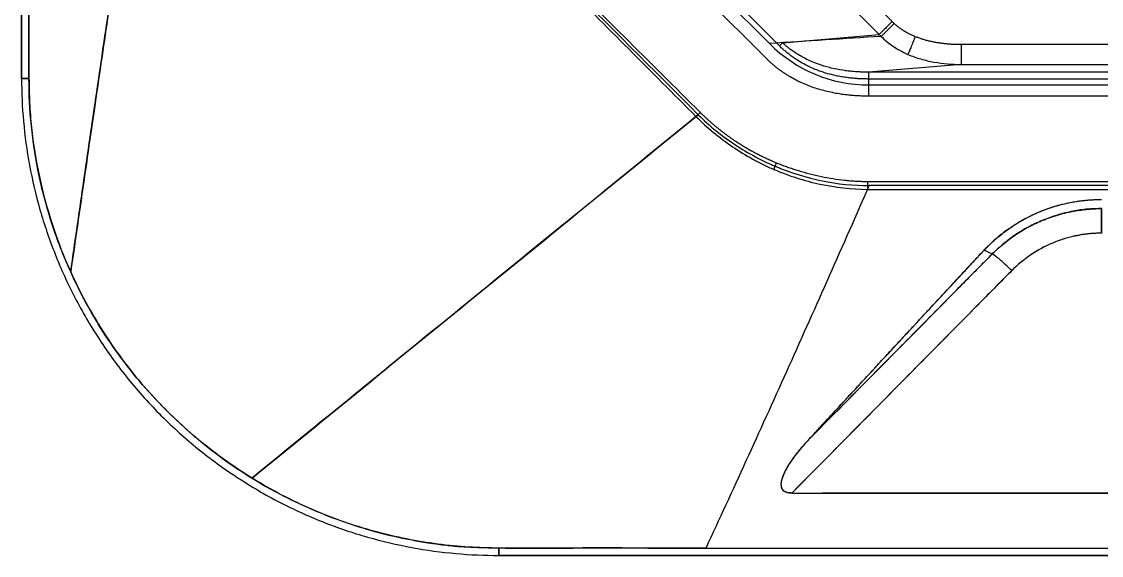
# Model space of a CAD drawing. Extents: x 956 to 1028, y 499 to 635.
# Drawn here: x 955.9 to 969.3, y 512.23 to 518.85 of the extents above; entities that cross this region are included whole.
import ezdxf

# ---------------------------------------------------------------- set-up
doc = ezdxf.new("R2010")
doc.units = 0
doc.header["$MEASUREMENT"] = 0
doc.layers.add('1', color=4, linetype='Continuous')

# ---------------------------------------------------------------- blocks, each defined once
blk = doc.blocks.new('2026 SX')
at = {"layer": '1', "color": 3}
for p, q in [((0, 71.442), (0, 5.922)), ((0, 5.922), (0, 71.442)), ((10.829, 6.603), (4.195, 13.249)), ((4.035, 13.089), (10.645, 6.468)), ((10.669, 6.444), (4.035, 13.089)), ((2.762, 12.887), (9.282, 6.355)), ((9.408, 6.325), (2.844, 12.9)), ((9.248, 6.165), (2.684, 12.74)), ((9.444, 6.366), (10.645, 6.468)), ((9.408, 6.325), (9.444, 6.366)), ((11.66, 6.096), (10.515, 5.999)), ((0, 5.922), (0.092, 5.922)), ((0.092, 5.922), (0, 5.922)), ((10.515, 5.915), (10.515, 5.999)), ((18.566, 5.999), (10.515, 5.999)), ((10.515, 5.842), (10.543, 5.844)), ((10.515, 5.842), (30.198, 5.842)), ((10.5, 4.643), (30.207, 4.643)), ((10.507, 4.561), (10.521, 4.592)), ((30.207, 4.592), (10.521, 4.592)), ((10.5, 4.545), (30.207, 4.545)), ((12.045, 3.741), (11.948, 3.792)), ((12.045, 3.741), (11.948, 3.792)), ((9.559, 0.773), (30.207, 0.773)), ((30.207, 0.773), (9.942, 0.773)), ((5.922, 0.092), (5.922, 0)), ((5.922, 0), (5.922, 0.092)), ((5.922, 0), (66.402, 0)), ((66.402, 0), (5.922, 0)), ((8.495, 0.092), (30.207, 0.092)), ((8.495, 0.092), (30.207, 0.092))]:
    blk.add_line(p, q, dxfattribs=at)
at = {"layer": '1', "color": 3, "flags": 128}
for points in [[(0.092, 14.123), (0.092, 12.95), (0.092, 11.776), (0.092, 10.603), (0.092, 9.43), (0.092, 8.256), (0.092, 7.083), (0.092, 5.922)], [(11.66, 6.346), (15.113, 6.346), (18.566, 6.346)], [(11.66, 6.096), (15.113, 6.096), (18.566, 6.096)], [(18.566, 5.915), (14.541, 5.915), (10.515, 5.915)], [(18.566, 5.702), (14.541, 5.702), (10.515, 5.702)], [(9.776, 1.445), (10.1, 1.773), (10.424, 2.101), (10.748, 2.429), (11.072, 2.756), (11.396, 3.084), (11.72, 3.412), (12.045, 3.741)], [(9.559, 0.773), (10.924, 2.154), (12.289, 3.536)]]:
    blk.add_lwpolyline(points, dxfattribs=at)
at = {"layer": '1', "color": 3}
for points, knots in [([(0.092, 5.922), (0.091, 6.005), (0.091, 6.088), (0.092, 6.255), (0.092, 6.339), (0.092, 6.466), (0.092, 6.509), (0.092, 6.594), (0.092, 6.637), (0.092, 6.722), (0.092, 6.765), (0.092, 6.851), (0.092, 6.894), (0.092, 7.279), (0.092, 7.621), (0.092, 8.647), (0.092, 9.332), (0.092, 11.385), (0.092, 12.754), (0.092, 14.123)], [0, 0, 0, 0, 0.03125, 0.03125, 0.0625, 0.0625, 0.078125, 0.078125, 0.09375, 0.09375, 0.109375, 0.109375, 0.125, 0.125, 0.25, 0.25, 0.5, 0.5, 1, 1, 1, 1]), ([(0.61, 3.519), (0.667, 3.915), (0.723, 4.305), (0.834, 5.072), (0.889, 5.45), (0.998, 6.195), (1.052, 6.562), (1.158, 7.286), (1.211, 7.643), (1.368, 8.7), (1.471, 9.386), (1.675, 10.722), (1.776, 11.371), (1.877, 12.004)], [0, 0, 0, 0, 0.125, 0.125, 0.25, 0.25, 0.375, 0.375, 0.5, 0.5, 0.75, 0.75, 1, 1, 1, 1]), ([(1.871, 11.967), (1.863, 11.919), (1.847, 11.819), (1.822, 11.662), (1.795, 11.491), (1.766, 11.307), (1.735, 11.108), (1.686, 10.794), (1.63, 10.427), (1.575, 10.073), (1.522, 9.721), (1.459, 9.307), (1.353, 8.6), (1.222, 7.715), (1.066, 6.66), (0.942, 5.811), (0.84, 5.112), (0.759, 4.555), (0.68, 4.006), (0.63, 3.658), (0.61, 3.519)], [0, 0, 0, 0, 0.016818, 0.035199, 0.055166, 0.076742, 0.099955, 0.124833, 0.187167, 0.229065, 0.249847, 0.311337, 0.374961, 0.500096, 0.625183, 0.750207, 0.803317, 0.875154, 0.949815, 1, 1, 1, 1]), ([(1.871, 11.967), (2.046, 11.792), (2.397, 11.442), (2.922, 10.916), (3.538, 10.298), (4.249, 9.585), (5.058, 8.773), (5.876, 7.954), (6.702, 7.124), (7.535, 6.289), (8.091, 5.729), (8.37, 5.449)], [0, 0, 0, 0, 0.080748, 0.161496, 0.242244, 0.365301, 0.489736, 0.61559, 0.742732, 0.871366, 1, 1, 1, 1]), ([(1.877, 12.004), (2.921, 10.957), (3.987, 9.889), (6.161, 7.711), (7.269, 6.602), (8.398, 5.472)], [0, 0, 0, 0, 0.5, 0.5, 1, 1, 1, 1]), ([(1.914, 12.01), (2.126, 11.797), (2.531, 11.39), (3.112, 10.806), (3.982, 9.932), (5.162, 8.75), (6.437, 7.478), (7.523, 6.396), (8.107, 5.815), (8.422, 5.502)], [0, 0, 0, 0, 0.097851, 0.187296, 0.268336, 0.500049, 0.731737, 0.855184, 1, 1, 1, 1]), ([(10.805, 6.628), (10.771, 6.594), (10.738, 6.561), (10.682, 6.505), (10.66, 6.482), (10.645, 6.468)], [0, 0, 0, 0, 0.5, 0.5, 1, 1, 1, 1]), ([(10.669, 6.444), (10.684, 6.458), (10.707, 6.481), (10.762, 6.537), (10.795, 6.57), (10.829, 6.603)], [0, 0, 0, 0, 0.5, 0.5, 1, 1, 1, 1]), ([(10.805, 6.628), (10.809, 6.624), (10.817, 6.616), (10.829, 6.604), (10.842, 6.593), (10.855, 6.582), (10.868, 6.572), (10.881, 6.561), (10.895, 6.551), (10.909, 6.541), (10.924, 6.531), (10.943, 6.519), (10.967, 6.504), (10.997, 6.488), (11.027, 6.472), (11.059, 6.458), (11.08, 6.449), (11.091, 6.444)], [0, 0, 0, 0, 0.048686, 0.097596, 0.146756, 0.196191, 0.245929, 0.295993, 0.346409, 0.397201, 0.448393, 0.500009, 0.596956, 0.695298, 0.795168, 0.896694, 1, 1, 1, 1]), ([(10.645, 6.468), (10.695, 6.414), (10.75, 6.367), (10.87, 6.285), (10.934, 6.25), (11.001, 6.221)], [0, 0, 0, 0, 0.5, 0.5, 1, 1, 1, 1]), ([(11.091, 6.444), (11.081, 6.419), (11.071, 6.393), (11.052, 6.346), (11.043, 6.324), (11.027, 6.284), (11.02, 6.267), (11.008, 6.238), (11.004, 6.228), (11.001, 6.221)], [0, 0, 0, 0, 0.25, 0.25, 0.5, 0.5, 0.75, 0.75, 1, 1, 1, 1]), ([(11.091, 6.444), (11.098, 6.441), (11.111, 6.436), (11.131, 6.429), (11.151, 6.422), (11.172, 6.415), (11.193, 6.408), (11.214, 6.402), (11.235, 6.396), (11.257, 6.391), (11.279, 6.386), (11.302, 6.381), (11.324, 6.376), (11.347, 6.372), (11.378, 6.367), (11.417, 6.361), (11.464, 6.356), (11.512, 6.351), (11.56, 6.348), (11.61, 6.346), (11.643, 6.346), (11.66, 6.346)], [0, 0, 0, 0, 0.0363893, 0.0730794, 0.1100833, 0.1474138, 0.185083, 0.2231031, 0.2614857, 0.3002421, 0.3393833, 0.3789201, 0.4188628, 0.4592215, 0.5000059, 0.5801082, 0.6614203, 0.744006, 0.8279263, 0.9132392, 1, 1, 1, 1]), ([(10.515, 5.915), (10.505, 5.915), (10.485, 5.915), (10.455, 5.916), (10.425, 5.917), (10.395, 5.918), (10.365, 5.92), (10.335, 5.923), (10.304, 5.925), (10.274, 5.929), (10.244, 5.932), (10.215, 5.937), (10.185, 5.941), (10.155, 5.947), (10.125, 5.952), (10.096, 5.959), (10.066, 5.966), (10.037, 5.973), (10.008, 5.981), (9.979, 5.989), (9.95, 5.998), (9.907, 6.013), (9.85, 6.034), (9.785, 6.062), (9.717, 6.096), (9.652, 6.133), (9.588, 6.174), (9.537, 6.211), (9.495, 6.246), (9.459, 6.276), (9.431, 6.302), (9.415, 6.318), (9.408, 6.325)], [0, 0, 0, 0, 0.024897, 0.049794, 0.074691, 0.099588, 0.124484, 0.149381, 0.174278, 0.199175, 0.224072, 0.248969, 0.273866, 0.298762, 0.323659, 0.348556, 0.373453, 0.39835, 0.423246, 0.448143, 0.47304, 0.497937, 0.561093, 0.624249, 0.671394, 0.749347, 0.808296, 0.860376, 0.905587, 0.943929, 0.9754, 1, 1, 1, 1]), ([(10.515, 5.999), (10.506, 5.999), (10.483, 5.999), (10.446, 6), (10.4, 6.002), (10.337, 6.006), (10.266, 6.012), (10.166, 6.026), (10.046, 6.05), (9.934, 6.082), (9.842, 6.116), (9.775, 6.144), (9.709, 6.177), (9.649, 6.211), (9.596, 6.244), (9.55, 6.277), (9.516, 6.303), (9.49, 6.324), (9.466, 6.345), (9.451, 6.359), (9.444, 6.366)], [0, 0, 0, 0, 0.025545, 0.057997, 0.097351, 0.143589, 0.221309, 0.28041, 0.405401, 0.536242, 0.583628, 0.656765, 0.724367, 0.773401, 0.835093, 0.887236, 0.917887, 0.946895, 0.974265, 1, 1, 1, 1]), ([(11.66, 6.346), (11.66, 6.314), (11.66, 6.282), (11.66, 6.223), (11.66, 6.197), (11.66, 6.151), (11.66, 6.133), (11.66, 6.106), (11.66, 6.098), (11.66, 6.096)], [0, 0, 0, 0, 0.25, 0.25, 0.5, 0.5, 0.75, 0.75, 1, 1, 1, 1]), ([(10.515, 5.702), (10.505, 5.702), (10.483, 5.702), (10.451, 5.703), (10.419, 5.704), (10.387, 5.705), (10.355, 5.707), (10.324, 5.709), (10.293, 5.712), (10.262, 5.715), (10.232, 5.718), (10.201, 5.722), (10.123, 5.733), (9.999, 5.757), (9.832, 5.805), (9.672, 5.868), (9.557, 5.929), (9.485, 5.975), (9.448, 5.999), (9.412, 6.024), (9.378, 6.05), (9.344, 6.078), (9.311, 6.106), (9.279, 6.135), (9.259, 6.155), (9.248, 6.165)], [0, 0, 0, 0, 0.023469, 0.046769, 0.069904, 0.092878, 0.115694, 0.138357, 0.160871, 0.183239, 0.205466, 0.227556, 0.249513, 0.377016, 0.500304, 0.626008, 0.748737, 0.780537, 0.812169, 0.843659, 0.875036, 0.90633, 0.937569, 0.968783, 1, 1, 1, 1]), ([(11.001, 6.221), (11.053, 6.198), (11.106, 6.179), (11.214, 6.148), (11.268, 6.135), (11.435, 6.106), (11.547, 6.097), (11.66, 6.096)], [0, 0, 0, 0, 0.25, 0.25, 0.5, 0.5, 1, 1, 1, 1]), ([(0, 5.922), (0, 5.748), (0.008, 5.57), (0.04, 5.21), (0.065, 5.028), (0.133, 4.661), (0.176, 4.477), (0.281, 4.108), (0.344, 3.924), (0.488, 3.56), (0.57, 3.379), (0.753, 3.025), (0.855, 2.851), (1.076, 2.512), (1.196, 2.348), (1.453, 2.031), (1.59, 1.879), (1.879, 1.59), (2.031, 1.453), (2.348, 1.196), (2.512, 1.076), (2.851, 0.855), (3.025, 0.753), (3.379, 0.57), (3.56, 0.488), (3.924, 0.344), (4.108, 0.281), (4.477, 0.176), (4.661, 0.133), (5.028, 0.065), (5.21, 0.04), (5.57, 0.008), (5.748, 0), (5.922, 0)], [0, 0, 0, 0, 0.0625, 0.0625, 0.125, 0.125, 0.1875, 0.1875, 0.25, 0.25, 0.3125, 0.3125, 0.375, 0.375, 0.4375, 0.4375, 0.5, 0.5, 0.5625, 0.5625, 0.625, 0.625, 0.6875, 0.6875, 0.75, 0.75, 0.8125, 0.8125, 0.875, 0.875, 0.9375, 0.9375, 1, 1, 1, 1]), ([(0, 5.922), (0, 5.748), (0.008, 5.57), (0.04, 5.21), (0.065, 5.028), (0.133, 4.661), (0.176, 4.477), (0.281, 4.108), (0.344, 3.924), (0.488, 3.56), (0.57, 3.379), (0.753, 3.025), (0.855, 2.851), (1.076, 2.512), (1.196, 2.348), (1.453, 2.031), (1.59, 1.879), (1.879, 1.59), (2.031, 1.453), (2.348, 1.196), (2.512, 1.076), (2.851, 0.855), (3.025, 0.753), (3.379, 0.57), (3.56, 0.488), (3.924, 0.344), (4.108, 0.281), (4.477, 0.176), (4.661, 0.133), (5.028, 0.065), (5.21, 0.04), (5.57, 0.008), (5.748, 0), (5.922, 0)], [0, 0, 0, 0, 0.0625, 0.0625, 0.125, 0.125, 0.1875, 0.1875, 0.25, 0.25, 0.3125, 0.3125, 0.375, 0.375, 0.4375, 0.4375, 0.5, 0.5, 0.5625, 0.5625, 0.625, 0.625, 0.6875, 0.6875, 0.75, 0.75, 0.8125, 0.8125, 0.875, 0.875, 0.9375, 0.9375, 1, 1, 1, 1]), ([(0.092, 5.922), (0.093, 5.82), (0.096, 5.719), (0.105, 5.516), (0.113, 5.415), (0.144, 5.11), (0.177, 4.906), (0.308, 4.299), (0.437, 3.901), (0.61, 3.519)], [0, 0, 0, 0, 0.125, 0.125, 0.25, 0.25, 0.5, 0.5, 1, 1, 1, 1]), ([(0.61, 3.519), (0.52, 3.717), (0.442, 3.919), (0.311, 4.325), (0.257, 4.528), (0.172, 4.934), (0.142, 5.135), (0.101, 5.533), (0.092, 5.73), (0.092, 5.922)], [0, 0, 0, 0, 0.25, 0.25, 0.5, 0.5, 0.75, 0.75, 1, 1, 1, 1]), ([(10.515, 5.702), (10.515, 5.745), (10.515, 5.787), (10.515, 5.861), (10.515, 5.893), (10.515, 5.915)], [0, 0, 0, 0, 0.5, 0.5, 1, 1, 1, 1]), ([(8.422, 5.502), (8.43, 5.494), (8.446, 5.478), (8.471, 5.454), (8.496, 5.431), (8.521, 5.408), (8.546, 5.385), (8.572, 5.363), (8.597, 5.341), (8.623, 5.319), (8.65, 5.298), (8.676, 5.277), (8.703, 5.256), (8.73, 5.236), (8.757, 5.215), (8.784, 5.196), (8.812, 5.176), (8.84, 5.157), (8.876, 5.133), (8.921, 5.105), (8.974, 5.072), (9.028, 5.041), (9.083, 5.01), (9.139, 4.981), (9.196, 4.952), (9.254, 4.925), (9.312, 4.899), (9.352, 4.882), (9.371, 4.874)], [0, 0, 0, 0, 0.029837, 0.059623, 0.089361, 0.119055, 0.14871, 0.178329, 0.207918, 0.237479, 0.267017, 0.296536, 0.326041, 0.355535, 0.385023, 0.414509, 0.443997, 0.473492, 0.502996, 0.557411, 0.611968, 0.666694, 0.721613, 0.776753, 0.832137, 0.88779, 0.943736, 1, 1, 1, 1]), ([(8.37, 5.449), (7.449, 4.7), (6.531, 3.951), (4.695, 2.455), (3.777, 1.708), (2.86, 0.96)], [0, 0, 0, 0, 0.5, 0.5, 1, 1, 1, 1]), ([(8.37, 5.449), (8.439, 5.38), (8.511, 5.314), (8.663, 5.189), (8.741, 5.13), (8.904, 5.02), (8.988, 4.969), (9.117, 4.898), (9.16, 4.875), (9.248, 4.832), (9.293, 4.811), (9.338, 4.792)], [0, 0, 0, 0, 0.25, 0.25, 0.5, 0.5, 0.75, 0.75, 0.875, 0.875, 1, 1, 1, 1]), ([(8.398, 5.472), (8.537, 5.333), (8.69, 5.209), (8.935, 5.046), (9.02, 4.996), (9.15, 4.927), (9.194, 4.905), (9.282, 4.863), (9.507, 4.763), (9.931, 4.633), (10.324, 4.591), (10.521, 4.592)], [0, 0, 0, 0, 0.25, 0.25, 0.375, 0.375, 0.4375, 0.4375, 0.5, 0.75, 1, 1, 1, 1]), ([(9.371, 4.874), (9.381, 4.87), (9.401, 4.862), (9.43, 4.85), (9.46, 4.839), (9.49, 4.828), (9.52, 4.817), (9.55, 4.807), (9.581, 4.797), (9.611, 4.787), (9.678, 4.766), (9.783, 4.737), (9.926, 4.704), (10.07, 4.677), (10.186, 4.662), (10.273, 4.653), (10.33, 4.649), (10.387, 4.646), (10.444, 4.644), (10.481, 4.643), (10.5, 4.643)], [0, 0, 0, 0, 0.027212, 0.054504, 0.08188, 0.109342, 0.136893, 0.164538, 0.192278, 0.220116, 0.248056, 0.374474, 0.500813, 0.627911, 0.753085, 0.803621, 0.853559, 0.902919, 0.951725, 1, 1, 1, 1]), ([(9.338, 4.792), (9.521, 4.713), (9.712, 4.652), (10.102, 4.569), (10.301, 4.547), (10.5, 4.545)], [0, 0, 0, 0, 0.5, 0.5, 1, 1, 1, 1]), ([(8.495, 0.092), (8.827, 0.806), (9.162, 1.541), (9.829, 3.025), (10.162, 3.774), (10.5, 4.545)], [0, 0, 0, 0, 0.5, 0.5, 1, 1, 1, 1]), ([(11.948, 3.792), (11.954, 3.798), (11.965, 3.81), (11.988, 3.833), (12.029, 3.874), (12.115, 3.952), (12.246, 4.055), (12.416, 4.164), (12.598, 4.255), (12.79, 4.327), (12.989, 4.38), (13.16, 4.407), (13.28, 4.416), (13.341, 4.419), (13.375, 4.419), (13.392, 4.419), (13.401, 4.42)], [0, 0, 0, 0, 0.015635, 0.031258, 0.062508, 0.125009, 0.249971, 0.37565, 0.499979, 0.625186, 0.749986, 0.87499, 0.937488, 0.968739, 0.984359, 1, 1, 1, 1]), ([(12.045, 3.741), (12.051, 3.747), (12.064, 3.76), (12.083, 3.778), (12.103, 3.797), (12.123, 3.815), (12.142, 3.832), (12.162, 3.849), (12.183, 3.866), (12.203, 3.883), (12.224, 3.899), (12.245, 3.915), (12.265, 3.931), (12.287, 3.946), (12.308, 3.961), (12.329, 3.976), (12.351, 3.99), (12.372, 4.004), (12.394, 4.018), (12.416, 4.032), (12.438, 4.045), (12.46, 4.057), (12.482, 4.07), (12.505, 4.082), (12.527, 4.094), (12.55, 4.105), (12.573, 4.116), (12.595, 4.127), (12.618, 4.138), (12.641, 4.148), (12.673, 4.161), (12.715, 4.178), (12.766, 4.197), (12.817, 4.214), (12.869, 4.23), (12.921, 4.245), (12.974, 4.258), (13.027, 4.269), (13.08, 4.279), (13.133, 4.287), (13.186, 4.294), (13.24, 4.299), (13.293, 4.303), (13.347, 4.306), (13.383, 4.306), (13.401, 4.306)], [0, 0, 0, 0, 0.017859, 0.0356626, 0.0534117, 0.0711074, 0.0887507, 0.1063426, 0.1238841, 0.1413761, 0.1588194, 0.176215, 0.1935637, 0.2108665, 0.228124, 0.2453371, 0.2625067, 0.2796334, 0.296718, 0.3137613, 0.330764, 0.3477268, 0.3646505, 0.3815357, 0.3983831, 0.4151934, 0.4319672, 0.4487054, 0.4654083, 0.4820769, 0.4987116, 0.5348672, 0.5709407, 0.606939, 0.6428689, 0.6787371, 0.7145508, 0.750317, 0.7860431, 0.8217368, 0.8574058, 0.8930581, 0.9287022, 0.9643465, 1, 1, 1, 1]), ([(13.401, 4.306), (13.395, 4.306), (13.379, 4.306), (13.347, 4.305), (13.306, 4.304), (13.26, 4.301), (13.197, 4.296), (13.119, 4.286), (12.996, 4.264), (12.843, 4.225), (12.665, 4.161), (12.522, 4.093), (12.413, 4.03), (12.334, 3.98), (12.258, 3.927), (12.197, 3.878), (12.148, 3.837), (12.113, 3.806), (12.079, 3.774), (12.056, 3.752), (12.045, 3.741)], [0, 0, 0, 0, 0.0119434, 0.0327911, 0.0625012, 0.0939846, 0.1249825, 0.1869007, 0.2499682, 0.3745304, 0.4998505, 0.6248319, 0.6909829, 0.7499523, 0.8109199, 0.8748863, 0.906124, 0.937417, 0.9686265, 1, 1, 1, 1]), ([(12.248, 4.053), (12.255, 4.058), (12.269, 4.067), (12.29, 4.082), (12.311, 4.096), (12.332, 4.109), (12.353, 4.123), (12.389, 4.145), (12.441, 4.174), (12.531, 4.221), (12.648, 4.274), (12.792, 4.327), (12.94, 4.368), (13.057, 4.391), (13.142, 4.403), (13.193, 4.409), (13.245, 4.413), (13.297, 4.417), (13.349, 4.419), (13.384, 4.419), (13.401, 4.42)], [0, 0, 0, 0, 0.021222, 0.042333, 0.063337, 0.084237, 0.105037, 0.125742, 0.188424, 0.251203, 0.377053, 0.501617, 0.625573, 0.749362, 0.790881, 0.832459, 0.874128, 0.915921, 0.957868, 1, 1, 1, 1]), ([(13.401, 4.306), (13.401, 4.302), (13.401, 4.293), (13.401, 4.26), (13.401, 4.237), (13.401, 4.194), (13.401, 4.178), (13.401, 4.145), (13.401, 4.128), (13.401, 4.074), (13.401, 4.037), (13.401, 4.001)], [0, 0, 0, 0, 0.25, 0.25, 0.5, 0.5, 0.625, 0.625, 0.75, 0.75, 1, 1, 1, 1]), ([(13.401, 4.001), (13.401, 4.037), (13.401, 4.074), (13.401, 4.145), (13.401, 4.179), (13.401, 4.236), (13.401, 4.26), (13.401, 4.293), (13.401, 4.302), (13.401, 4.306)], [0, 0, 0, 0, 0.25, 0.25, 0.5, 0.5, 0.75, 0.75, 1, 1, 1, 1]), ([(12.248, 4.053), (12.24, 4.047), (12.225, 4.036), (12.203, 4.02), (12.18, 4.003), (12.158, 3.986), (12.136, 3.968), (12.115, 3.95), (12.093, 3.931), (12.072, 3.913), (12.051, 3.893), (12.03, 3.874), (12.009, 3.854), (11.989, 3.834), (11.968, 3.813), (11.955, 3.799), (11.948, 3.792)], [0, 0, 0, 0, 0.069286, 0.138886, 0.208804, 0.279043, 0.349607, 0.420501, 0.491728, 0.563292, 0.635198, 0.707449, 0.780051, 0.853007, 0.926321, 1, 1, 1, 1]), ([(13.401, 4.001), (13.393, 4.001), (13.377, 4.001), (13.353, 4), (13.33, 3.999), (13.306, 3.998), (13.282, 3.996), (13.258, 3.994), (13.235, 3.992), (13.211, 3.989), (13.187, 3.986), (13.164, 3.983), (13.14, 3.979), (13.117, 3.974), (13.05, 3.962), (12.943, 3.934), (12.797, 3.881), (12.658, 3.815), (12.557, 3.754), (12.491, 3.708), (12.455, 3.681), (12.42, 3.654), (12.386, 3.626), (12.353, 3.597), (12.32, 3.567), (12.299, 3.546), (12.289, 3.536)], [0, 0, 0, 0, 0.019279, 0.038535, 0.057774, 0.076998, 0.096214, 0.115425, 0.134637, 0.153853, 0.173079, 0.192319, 0.211578, 0.23086, 0.25017, 0.374965, 0.500035, 0.624457, 0.749118, 0.784974, 0.820778, 0.856558, 0.892342, 0.928159, 0.964035, 1, 1, 1, 1]), ([(13.401, 4.001), (13.297, 4.001), (13.194, 3.99), (13.042, 3.96), (12.992, 3.947), (12.893, 3.916), (12.845, 3.899), (12.703, 3.839), (12.613, 3.79), (12.441, 3.674), (12.361, 3.609), (12.289, 3.536)], [0, 0, 0, 0, 0.25, 0.25, 0.375, 0.375, 0.5, 0.5, 0.75, 0.75, 1, 1, 1, 1]), ([(9.776, 1.445), (9.821, 1.494), (9.91, 1.591), (10.089, 1.785), (10.404, 2.126), (10.855, 2.615), (11.309, 3.104), (11.606, 3.425), (11.743, 3.572), (11.803, 3.636), (11.848, 3.684), (11.883, 3.722), (11.915, 3.756), (11.937, 3.78), (11.948, 3.792)], [0, 0, 0, 0, 0.0625, 0.125, 0.25, 0.5, 0.75, 0.875, 0.907606, 0.9375, 0.956729, 0.96875, 0.985005, 1, 1, 1, 1]), ([(10.848, 2.607), (10.884, 2.646), (10.953, 2.721), (11.055, 2.831), (11.152, 2.935), (11.243, 3.034), (11.329, 3.127), (11.41, 3.213), (11.486, 3.295), (11.556, 3.37), (11.62, 3.44), (11.68, 3.504), (11.734, 3.562), (11.783, 3.614), (11.826, 3.661), (11.864, 3.702), (11.897, 3.737), (11.925, 3.766), (11.941, 3.784), (11.948, 3.792)], [0, 0, 0, 0, 0.098044, 0.191121, 0.279247, 0.362437, 0.440705, 0.514064, 0.582527, 0.646106, 0.704811, 0.758651, 0.807637, 0.851775, 0.891075, 0.925542, 0.955182, 0.98, 1, 1, 1, 1]), ([(12.045, 3.741), (12.024, 3.72), (11.984, 3.679), (11.903, 3.598), (11.783, 3.476), (11.576, 3.267), (11.225, 2.911), (10.61, 2.288), (10.101, 1.773), (9.776, 1.445)], [0, 0, 0, 0, 0.027128, 0.053311, 0.106622, 0.186589, 0.326531, 0.571429, 1, 1, 1, 1]), ([(12.289, 3.536), (12.262, 3.562), (12.235, 3.588), (12.194, 3.625), (12.181, 3.637), (12.155, 3.66), (12.143, 3.671), (12.12, 3.69), (12.11, 3.699), (12.09, 3.713), (12.082, 3.72), (12.06, 3.735), (12.05, 3.74), (12.045, 3.741)], [0, 0, 0, 0, 0.25, 0.25, 0.375, 0.375, 0.5, 0.5, 0.625, 0.625, 0.75, 0.75, 1, 1, 1, 1]), ([(12.289, 3.536), (12.262, 3.562), (12.235, 3.588), (12.194, 3.625), (12.181, 3.637), (12.155, 3.66), (12.143, 3.671), (12.12, 3.69), (12.11, 3.699), (12.09, 3.713), (12.082, 3.72), (12.06, 3.735), (12.05, 3.74), (12.045, 3.741)], [0, 0, 0, 0, 0.25, 0.25, 0.375, 0.375, 0.5, 0.5, 0.625, 0.625, 0.75, 0.75, 1, 1, 1, 1]), ([(0.61, 3.519), (0.723, 3.269), (0.856, 3.023), (1.159, 2.547), (1.331, 2.317), (1.711, 1.88), (1.919, 1.673), (2.368, 1.291), (2.608, 1.116), (2.86, 0.96)], [0, 0, 0, 0, 0.25, 0.25, 0.5, 0.5, 0.75, 0.75, 1, 1, 1, 1]), ([(2.86, 0.96), (2.616, 1.111), (2.381, 1.281), (1.938, 1.655), (1.73, 1.86), (1.347, 2.296), (1.173, 2.528), (0.862, 3.011), (0.726, 3.262), (0.61, 3.519)], [0, 0, 0, 0, 0.25, 0.25, 0.5, 0.5, 0.75, 0.75, 1, 1, 1, 1]), ([(12.289, 3.536), (12.26, 3.507), (12.232, 3.478), (12.175, 3.421), (12.146, 3.392), (12.061, 3.306), (12.004, 3.248), (11.834, 3.075), (11.72, 2.96), (11.379, 2.615), (11.151, 2.385), (10.469, 1.694), (10.014, 1.233), (9.559, 0.773)], [0, 0, 0, 0, 0.03125, 0.03125, 0.0625, 0.0625, 0.125, 0.125, 0.25, 0.25, 0.5, 0.5, 1, 1, 1, 1]), ([(9.776, 1.445), (9.809, 1.48), (9.875, 1.553), (9.978, 1.664), (10.086, 1.782), (10.2, 1.905), (10.319, 2.034), (10.443, 2.169), (10.573, 2.31), (10.709, 2.457), (10.801, 2.556), (10.848, 2.607)], [0, 0, 0, 0, 0.091201, 0.187421, 0.288643, 0.394851, 0.506025, 0.622147, 0.743198, 0.869156, 1, 1, 1, 1]), ([(9.559, 0.773), (9.554, 0.773), (9.544, 0.773), (9.529, 0.774), (9.515, 0.777), (9.495, 0.781), (9.473, 0.791), (9.45, 0.809), (9.435, 0.835), (9.427, 0.869), (9.429, 0.911), (9.441, 0.959), (9.46, 1.007), (9.483, 1.055), (9.518, 1.117), (9.568, 1.193), (9.633, 1.279), (9.691, 1.349), (9.735, 1.399), (9.759, 1.426), (9.772, 1.44), (9.776, 1.445)], [0, 0, 0, 0, 0.015638, 0.031246, 0.047075, 0.062507, 0.094815, 0.124971, 0.160739, 0.196852, 0.250404, 0.312866, 0.375328, 0.43423, 0.500302, 0.625226, 0.750149, 0.875073, 0.937533, 0.977671, 1, 1, 1, 1]), ([(9.473, 0.792), (9.472, 0.793), (9.468, 0.796), (9.462, 0.8), (9.457, 0.804), (9.448, 0.814), (9.433, 0.836), (9.428, 0.868), (9.429, 0.899), (9.434, 0.93), (9.445, 0.97), (9.463, 1.013), (9.483, 1.055), (9.505, 1.095), (9.53, 1.135), (9.558, 1.177), (9.586, 1.216), (9.615, 1.255), (9.648, 1.297), (9.687, 1.343), (9.73, 1.394), (9.761, 1.428), (9.776, 1.445)], [0, 0, 0, 0, 0.00799, 0.015959, 0.026119, 0.035213, 0.065389, 0.127919, 0.159443, 0.190531, 0.25312, 0.322877, 0.374907, 0.43413, 0.499733, 0.56005, 0.624628, 0.684775, 0.747136, 0.828401, 0.912676, 1, 1, 1, 1]), ([(2.86, 0.96), (3.089, 0.819), (3.327, 0.694), (3.819, 0.478), (4.072, 0.386), (4.46, 0.276), (4.623, 0.236), (4.788, 0.203), (4.854, 0.19), (4.887, 0.184), (4.936, 0.175), (4.953, 0.172), (4.986, 0.167), (5.002, 0.164), (5.036, 0.16), (5.052, 0.157), (5.085, 0.153), (5.135, 0.145), (5.185, 0.138), (5.252, 0.129), (5.285, 0.125), (5.385, 0.115), (5.452, 0.11), (5.587, 0.103), (5.654, 0.1), (5.788, 0.096), (5.855, 0.094), (5.922, 0.093)], [0, 0, 0, 0, 0.25, 0.25, 0.5, 0.5, 0.625, 0.65625, 0.65625, 0.6875, 0.6875, 0.703125, 0.703125, 0.71875, 0.71875, 0.734375, 0.734375, 0.75, 0.78125, 0.78125, 0.8125, 0.8125, 0.875, 0.875, 0.9375, 0.9375, 1, 1, 1, 1]), ([(5.922, 0.092), (5.675, 0.092), (5.422, 0.107), (4.908, 0.175), (4.648, 0.226), (4.127, 0.368), (3.866, 0.459), (3.354, 0.68), (3.103, 0.811), (2.86, 0.96)], [0, 0, 0, 0, 0.25, 0.25, 0.5, 0.5, 0.75, 0.75, 1, 1, 1, 1]), ([(9.493, 0.783), (9.492, 0.783), (9.49, 0.784), (9.487, 0.785), (9.483, 0.787), (9.478, 0.789), (9.475, 0.791), (9.473, 0.792)], [0, 0, 0, 0, 0.117021, 0.30005, 0.499945, 0.65909, 1, 1, 1, 1]), ([(9.559, 0.775), (9.552, 0.776), (9.541, 0.776), (9.526, 0.777), (9.513, 0.778), (9.504, 0.78), (9.497, 0.781), (9.494, 0.782), (9.493, 0.783)], [0, 0, 0, 0, 0.283167, 0.512793, 0.689094, 0.865603, 0.927872, 1, 1, 1, 1]), ([(9.559, 0.776), (9.567, 0.775), (9.584, 0.775), (9.614, 0.774), (9.649, 0.774), (9.71, 0.773), (9.809, 0.773), (9.894, 0.773), (9.942, 0.773)], [0, 0, 0, 0, 0.061332, 0.137779, 0.229344, 0.336031, 0.617617, 1, 1, 1, 1]), ([(5.922, 0.093), (6.136, 0.089), (6.458, 0.089), (6.78, 0.092), (6.994, 0.093), (7.102, 0.093), (7.638, 0.094), (8.066, 0.089), (8.495, 0.092)], [0, 0, 0, 0, 0.25, 0.375, 0.375, 0.5, 0.5, 1, 1, 1, 1]), ([(8.495, 0.092), (8.066, 0.088), (7.638, 0.093), (7.102, 0.093), (6.994, 0.093), (6.78, 0.091), (6.458, 0.089), (6.136, 0.089), (5.922, 0.093)], [0, 0, 0, 0, 0.5, 0.5, 0.625, 0.625, 0.75, 1, 1, 1, 1])]:
    blk.add_open_spline(points, degree=3, knots=knots, dxfattribs=at)
for points in [[(10.669, 6.444), (10.207, 6.414), (9.745, 6.385), (9.282, 6.355)], [(9.282, 6.355), (9.614, 6.023), (10.05, 5.842), (10.515, 5.842)], [(8.422, 5.502), (8.404, 5.484), (8.387, 5.466), (8.37, 5.449)], [(2.86, 0.96), (3.782, 1.711), (5.626, 3.214), (7.473, 4.719), (8.398, 5.472)], [(9.338, 4.792), (9.349, 4.818), (9.36, 4.846), (9.371, 4.874)], [(10.5, 4.643), (10.5, 4.609), (10.5, 4.576), (10.5, 4.545)]]:
    blk.add_open_spline(points, degree=3, dxfattribs=at)

msp = doc.modelspace()

# ---------------------------------------------------------------- block references
at = {"layer": '1'}
msp.add_blockref('2026 SX', (955.896, 512.227), dxfattribs=at)

doc.saveas('drawing.dxf')
